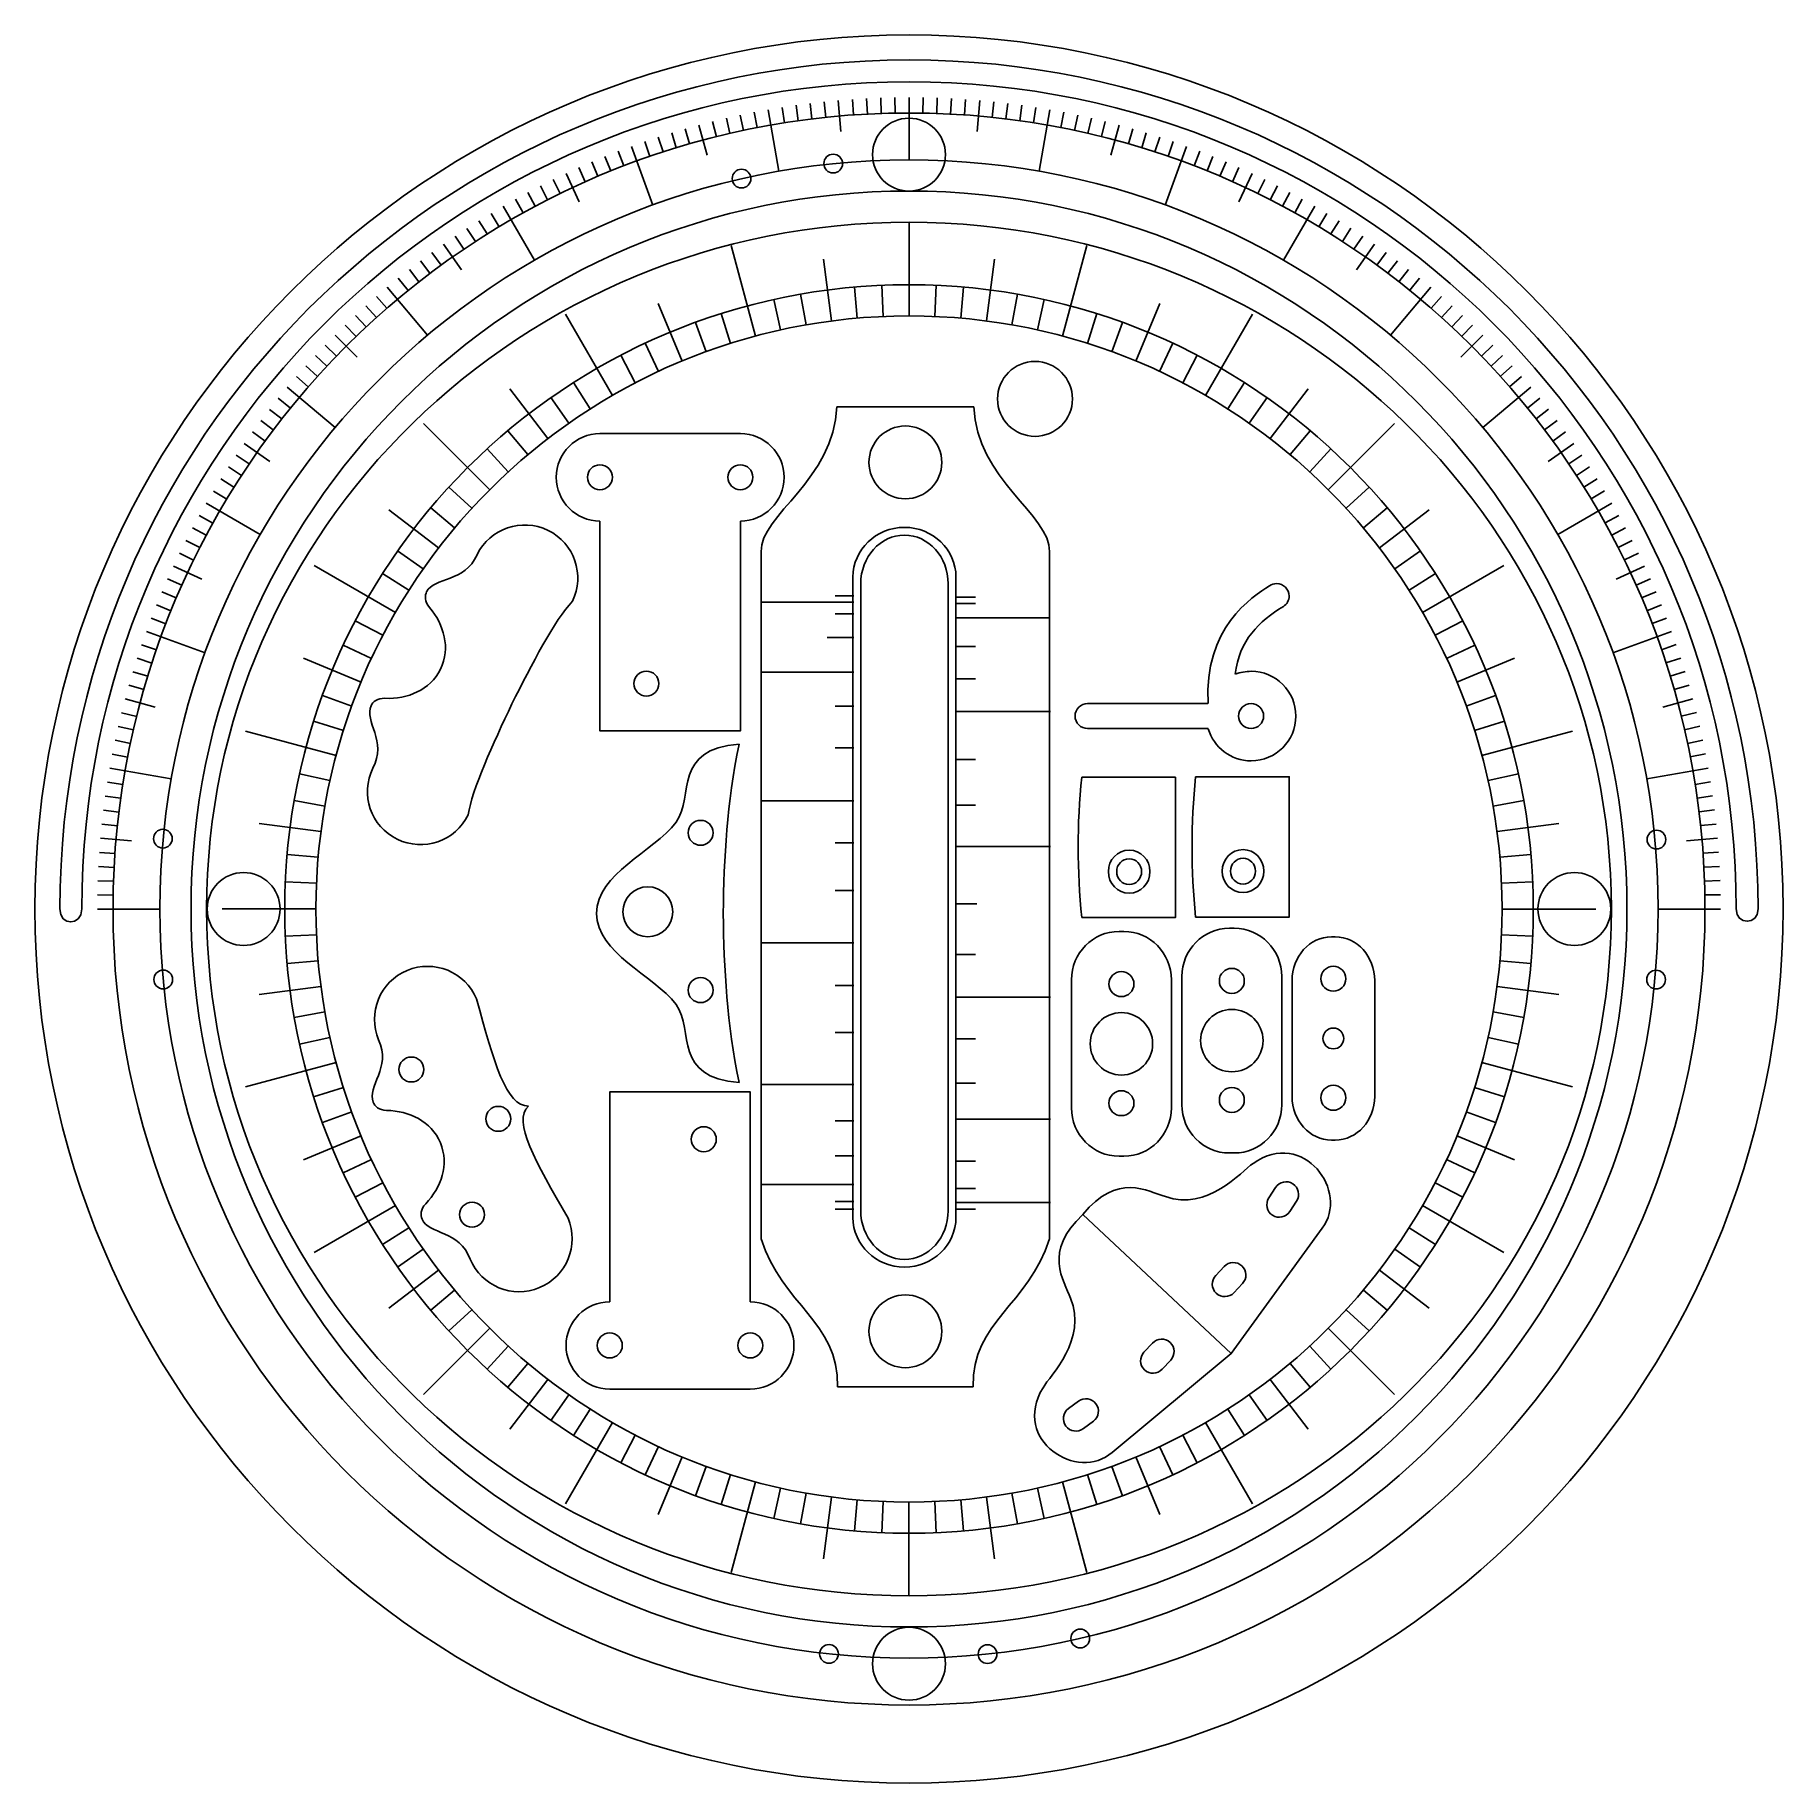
# Model space of a CAD drawing. Extents: x 22 to 190, y 63 to 231.
import ezdxf

# ---------------------------------------------------------------- set-up
doc = ezdxf.new("R2010")
doc.units = 0
doc.layers.add('Layer_1', color=7, linetype='CONTINUOUS')

msp = doc.modelspace()

# ---------------------------------------------------------------- linework, layer by layer
at = {"layer": 'Layer_1', "color": 7}
for points in [[(92.288554, 223.570453), (93.33066, 217.661426)], [(93.631932, 223.792351), (93.866529, 222.310684)], [(94.978132, 223.993787), (95.186976, 222.507887)], [(96.32786, 224.171234), (96.510598, 222.682159)], [(97.68041, 224.325398), (97.837043, 222.833501)], [(99.035076, 224.458395), (99.296485, 221.470014)], [(100.392565, 224.562817), (100.496987, 223.065981)], [(101.751112, 224.64572), (101.829782, 223.147473)], [(103.111071, 224.705339), (103.163635, 223.206034)], [(104.472087, 224.74097), (104.498193, 223.240959)], [(105.833457, 224.755434), (105.833457, 218.755389)], [(107.194473, 224.74097), (107.168368, 223.240959)], [(108.550551, 224.705339), (108.49834, 223.206034)], [(109.905923, 224.646073), (109.827254, 223.148178)], [(111.259885, 224.563523), (111.15511, 223.066687)], [(112.631485, 224.458748), (112.370076, 221.470014)], [(113.986151, 224.325398), (113.829518, 222.833501)], [(115.334115, 224.171939), (115.151376, 222.682864)], [(116.678904, 223.994845), (116.47006, 222.509298)], [(118.020518, 223.794467), (117.785921, 222.312801)], [(119.378007, 223.570453), (118.335901, 217.661426)], [(85.645396, 222.097606), (86.42186, 219.199889)], [(86.964079, 222.43592), (87.327087, 220.980006)], [(88.287701, 222.753773), (88.62531, 221.291862)], [(89.616615, 223.048342), (89.928471, 221.580787)], [(90.950821, 223.319628), (91.236923, 221.847134)], [(120.716093, 223.319628), (120.429637, 221.847134)], [(122.04536, 223.049401), (121.733151, 221.581845)], [(123.369687, 222.755537), (123.032079, 221.293978)], [(124.688723, 222.439095), (124.325715, 220.983534)], [(126.021165, 222.097606), (125.244701, 219.199889)], [(80.439807, 220.503403), (80.928404, 219.084884)], [(81.730621, 220.935203), (82.194523, 219.50857)], [(83.029196, 221.344426), (83.467698, 219.910031)], [(84.334121, 221.73107), (84.747929, 220.288914)], [(127.33244, 221.731423), (126.918985, 220.289267)], [(128.633132, 221.346189), (128.194276, 219.911442)], [(129.926768, 220.938026), (129.463218, 219.511392)], [(131.212996, 220.507637), (130.724751, 219.089117)], [(75.357337, 218.552189), (75.943301, 217.171417)], [(76.61499, 219.073242), (77.176965, 217.682239)], [(77.881462, 219.57207), (78.419096, 218.171542)], [(79.155696, 220.051495), (81.207804, 214.413048)], [(98.547185, 219.291259), (98.547185, 219.291259)], [(132.510865, 220.051495), (130.458757, 214.413401)], [(133.785098, 219.57207), (133.247465, 218.171542)], [(135.047337, 219.075006), (134.485362, 217.684003)], [(136.300404, 218.55607), (135.71444, 217.174945)], [(71.641529, 216.858856), (72.299107, 215.510539)], [(72.869196, 217.447289), (74.136726, 214.728431)], [(74.108857, 218.009264), (74.719162, 216.638723)], [(89.737265, 217.848751), (89.737265, 217.848751)], [(137.544651, 218.014909), (136.934346, 216.64472)], [(138.797718, 217.447289), (137.529835, 214.728431)], [(140.025032, 216.858856), (139.367454, 215.510539)], [(69.215829, 215.622723), (69.919973, 214.298395)], [(70.423035, 216.251373), (71.104248, 214.914698)], [(105.833457, 215.755367), (105.833457, 215.755367)], [(141.239293, 216.253842), (140.558079, 214.916814)], [(142.442265, 215.627309), (141.738121, 214.302628)], [(65.661593, 213.611889), (66.434176, 212.326014)], [(66.833168, 214.305451), (69.83319, 209.109034)], [(68.019207, 214.973259), (68.746635, 213.661278)], [(144.833393, 214.305451), (141.833371, 209.109387)], [(143.634654, 214.979962), (142.907226, 213.667981)], [(146.004968, 213.612242), (145.232385, 212.326367)], [(63.352662, 212.169381), (64.170048, 210.911023)], [(64.500954, 212.900689), (65.296115, 211.628573)], [(105.83381, 212.755345), (105.83381, 203.755278)], [(147.161726, 212.903512), (146.366565, 211.631042)], [(148.305785, 212.174673), (147.488751, 210.916314)], [(61.094179, 210.649262), (62.815029, 208.191812)], [(62.217776, 211.417964), (63.056682, 210.174423)], [(88.751604, 210.506387), (91.080996, 201.813237)], [(122.915662, 210.506387), (120.586271, 201.812884)], [(149.43679, 211.426078), (148.597885, 210.182184)], [(150.572382, 210.649262), (148.851532, 208.191812)], [(58.893198, 209.046592), (59.795957, 207.848559)], [(59.987515, 209.85657), (60.86946, 208.642662)], [(97.611265, 209.209223), (98.393726, 203.267739)], [(114.056001, 209.209223), (113.27354, 203.267739)], [(151.679046, 209.85657), (150.797454, 208.643014)], [(152.769482, 209.049767), (151.866723, 207.851734)], [(56.747957, 207.370545), (57.69199, 206.204614)], [(57.813346, 208.217917), (58.736918, 207.035759)], [(103.216551, 206.698151), (103.347432, 203.700951)], [(108.450715, 206.698151), (108.319835, 203.700951)], [(153.845807, 208.223914), (152.922235, 207.041756)], [(154.907315, 207.379364), (153.963282, 206.213434)], [(54.662335, 205.620767), (55.646585, 204.488351)], [(55.695621, 206.506592), (59.55254, 201.910603)], [(92.847354, 205.333253), (93.496465, 202.404139)], [(95.414871, 205.843723), (95.935571, 202.889209)], [(100.604232, 206.527053), (100.86564, 203.53832)], [(111.063035, 206.527053), (110.801626, 203.53832)], [(116.252396, 205.843723), (115.731696, 202.889209)], [(118.819912, 205.332901), (118.170801, 202.404139)], [(155.97094, 206.506945), (152.114021, 201.910603)], [(157.004226, 205.620767), (156.019976, 204.488351)], [(52.639154, 203.799023), (53.66221, 202.701531)], [(53.642807, 204.718714), (54.646812, 203.603584)], [(72.833565, 203.91297), (77.333598, 196.118698)], [(81.727446, 204.952959), (84.020501, 199.416464)], [(87.791343, 203.978234), (88.693396, 201.117206)], [(123.875923, 203.978234), (122.973871, 201.117206)], [(129.939821, 204.952959), (127.646765, 199.416464)], [(138.833701, 203.91297), (134.333668, 196.118698)], [(158.020226, 204.721889), (157.016573, 203.607112)], [(159.020351, 203.805373), (157.997296, 202.708234)], [(50.678768, 201.909545), (52.800373, 199.788292)], [(51.651729, 202.861692), (52.693835, 201.782545)], [(85.312373, 203.136859), (86.338604, 200.317812)], [(126.354893, 203.136859), (125.328662, 200.317812)], [(160.987793, 201.909898), (158.86654, 199.788292)], [(160.004248, 202.871923), (158.962143, 201.792423)], [(48.789643, 199.949159), (49.886782, 198.926103)], [(49.726621, 200.936584), (50.805768, 199.894478)], [(78.12876, 199.97597), (79.513765, 197.314967)], [(80.476496, 201.133787), (81.744379, 198.414928)], [(131.190771, 201.133787), (129.922887, 198.414576)], [(133.538507, 199.97597), (132.153148, 197.314967)], [(161.93994, 200.936937), (160.860793, 199.894831)], [(162.873743, 199.953039), (161.776604, 198.929631)], [(47.869951, 198.945506), (48.984729, 197.941853)], [(117.944318, 199.380128), (117.944318, 199.380128)], [(163.79026, 198.952914), (162.675482, 197.948909)], [(46.081721, 196.892692), (50.678062, 193.035773)], [(46.967898, 197.925978), (48.099962, 196.941728)], [(67.48616, 196.730767), (71.134235, 191.976734)], [(73.595565, 197.358712), (75.207407, 194.828589)], [(138.071701, 197.358712), (136.45986, 194.828589)], [(144.181107, 196.730767), (140.533032, 191.976381)], [(165.58484, 196.892692), (160.988851, 193.036126)], [(164.689137, 197.936914), (163.557073, 196.952664)], [(45.217768, 195.840709), (46.383698, 194.896323)], [(71.418926, 195.904562), (73.139776, 193.447112)], [(98.897846, 195.031084), (105.483501, 195.031084)], [(112.06951, 195.031084), (105.483854, 195.031084)], [(140.24834, 195.904209), (138.52749, 193.446759)], [(166.448793, 195.840709), (165.282862, 194.896676)], [(43.541721, 193.695114), (44.739754, 192.792356)], [(44.370396, 194.77532), (45.552554, 193.851395)], [(59.164485, 193.424534), (65.528596, 187.060423)], [(152.502782, 193.424181), (146.138671, 187.06007)], [(167.293343, 194.779201), (166.111185, 193.855628)], [(168.119196, 193.702876), (166.92081, 192.800117)], [(42.732096, 192.600798), (43.945651, 191.719206)], [(67.266379, 192.71792), (69.194662, 190.419926)], [(76.130626, 192.444164), (89.630373, 192.444164)], [(105.483501, 193.175826), (105.483501, 193.175826)], [(144.400887, 192.71792), (142.472604, 190.419573)], [(168.925998, 192.612439), (167.712443, 191.730848)], [(41.170348, 190.370889), (42.414243, 189.531984)], [(41.939404, 191.494134), (44.396854, 189.773637)], [(65.298232, 190.992131), (67.32494, 188.780214)], [(146.369035, 190.991778), (144.342326, 188.779862)], [(169.72751, 191.494487), (167.27006, 189.773637)], [(170.496212, 190.370889), (169.252318, 189.531984)], [(40.419285, 189.235651), (41.67729, 188.418617)], [(76.130626, 189.444142), (76.130626, 189.444142)], [(89.630373, 189.444142), (89.630373, 189.444142)], [(171.244807, 189.239884), (169.986801, 188.422851)], [(38.976423, 186.92672), (40.262298, 186.154137)], [(39.687623, 188.087359), (40.960093, 187.292551)], [(61.596887, 187.290787), (63.808804, 185.264078)], [(150.070379, 187.290434), (147.858462, 185.263726)], [(171.973998, 188.095826), (170.701529, 187.300664)], [(172.682729, 186.939067), (171.396501, 186.166484)], [(38.283215, 185.755145), (43.479279, 182.755123)], [(55.857898, 185.102859), (60.612285, 181.454784)], [(59.870746, 185.322639), (62.169093, 183.394356)], [(151.796168, 185.322287), (149.498173, 183.394003)], [(155.809015, 185.102506), (151.054629, 181.454431)], [(173.383346, 185.755498), (168.187282, 182.755476)], [(36.96559, 183.372837), (38.290271, 182.668339)], [(37.615054, 184.569106), (38.927387, 183.841678)], [(89.630373, 184.044173), (89.630373, 163.874809), (76.130626, 163.874809), (76.130626, 184.044173)], [(105.39566, 183.435631), (105.39566, 183.435631)], [(105.39566, 183.435631), (105.39566, 183.435631)], [(174.044451, 184.581806), (172.732118, 183.854378)], [(174.693915, 183.385537), (173.369587, 182.681039)], [(36.337081, 182.165278), (37.673968, 181.484064)], [(105.39566, 182.685626), (105.39566, 182.685626)], [(105.39566, 182.685626), (105.39566, 182.685626)], [(175.322918, 182.177978), (173.986243, 181.497117)], [(35.729668, 180.946784), (37.078126, 180.289206)], [(56.684457, 181.170092), (59.141907, 179.449242)], [(91.624626, 115.06377), (91.624626, 181.114001)], [(119.342376, 115.06377), (119.342376, 181.114001)], [(154.98281, 181.169739), (152.52536, 179.448889)], [(175.930401, 180.959837), (174.582085, 180.302259)], [(34.579084, 178.479456), (35.949625, 177.869503)], [(35.1412, 179.71947), (37.860235, 178.451587)], [(48.675696, 179.755453), (56.469968, 175.25542)], [(55.229954, 178.993453), (57.760076, 177.381612)], [(100.446893, 117.113409), (100.446893, 178.658314)], [(110.344779, 178.658314), (110.344779, 117.113409)], [(156.43696, 178.993101), (153.906837, 177.381259)], [(162.991218, 179.755101), (155.196946, 175.255067)], [(176.525537, 179.71947), (173.806679, 178.451939)], [(177.081515, 178.492862), (175.710973, 177.882556)], [(34.036265, 177.231328), (35.417248, 176.645012)], [(98.73451, 176.860206), (100.534382, 176.860206)], [(101.19584, 117.76252), (101.19584, 178.009203)], [(109.595832, 178.009203), (109.595832, 117.76252)], [(110.432621, 176.734617), (112.232493, 176.734617)], [(177.62444, 177.244381), (176.243668, 176.658417)], [(33.515318, 175.973323), (34.906356, 175.411348)], [(100.534382, 176.240023), (91.712468, 176.240023)], [(98.73451, 175.111839), (100.534382, 175.111839)], [(110.432621, 176.121489), (112.232493, 176.121489)], [(119.32509, 174.733662), (110.432621, 174.733662)], [(178.145846, 175.987081), (176.754843, 175.424753)], [(178.645026, 174.720609), (177.244146, 174.182623)], [(32.537171, 173.432617), (38.175265, 171.380509)], [(33.016419, 174.706851), (34.417018, 174.169217)], [(52.612696, 174.460259), (55.273698, 173.075253)], [(159.054218, 174.459906), (156.393215, 173.074901)], [(179.129743, 173.43297), (173.491296, 171.380862)], [(32.085262, 172.148506), (33.503782, 171.660262)], [(51.454879, 172.112523), (54.173737, 170.844639)], [(97.972157, 172.863939), (100.534382, 172.863939)], [(110.432621, 171.998223), (112.232493, 171.998223)], [(160.212035, 172.11217), (157.493176, 170.844287)], [(179.57636, 172.162264), (178.15784, 171.67402)], [(31.653321, 170.857692), (33.080166, 170.394142)], [(47.635707, 170.861573), (53.172201, 168.568517)], [(164.031207, 170.86122), (158.494712, 168.567812)], [(180.008865, 170.871451), (178.581879, 170.407901)], [(30.857349, 168.254192), (32.299469, 167.840737)], [(31.243993, 169.55947), (32.67867, 169.120614)], [(100.534382, 169.503026), (91.712468, 169.503026)], [(110.432621, 168.875434), (112.232493, 168.875434)], [(180.41844, 169.573228), (178.983693, 169.134726)], [(180.805085, 168.267951), (179.362929, 167.854495)], [(30.490989, 166.942917), (33.388776, 166.166453)], [(49.451807, 167.276645), (52.270854, 166.250767)], [(80.594676, 167.220553), (80.594676, 167.220553)], [(122.99151, 166.496301), (134.566148, 166.496301)], [(138.71164, 166.496301), (138.71164, 166.496301)], [(162.215107, 167.276292), (159.39606, 166.250062)], [(181.175854, 166.94327), (178.278137, 166.166806)], [(30.152746, 165.624234), (31.608413, 165.261578)], [(48.610432, 164.797676), (51.47146, 163.895623)], [(98.73451, 166.25112), (100.534382, 166.25112)], [(119.430218, 165.739945), (110.432621, 165.739945)], [(163.056482, 164.797323), (160.195454, 163.89527)], [(181.510287, 165.638698), (180.054726, 165.275689)], [(29.540323, 162.971698), (31.007773, 162.659842)], [(29.834928, 164.300612), (31.296733, 163.963356)], [(42.082279, 163.837414), (50.775782, 161.508023)], [(122.99151, 164.096353), (134.589079, 164.096353)], [(169.584635, 163.837062), (160.891485, 161.50767)], [(181.82814, 164.314723), (180.366582, 163.977467)], [(182.123062, 162.985809), (180.65586, 162.673953)], [(29.268896, 161.637845), (30.741602, 161.351389)], [(98.73451, 162.249562), (100.534382, 162.249562)], [(182.394701, 161.651956), (180.922207, 161.365853)], [(29.018212, 160.299759), (34.927064, 159.257653)], [(47.255765, 159.741664), (50.184526, 159.092553)], [(110.432621, 161.131962), (112.232493, 161.131962)], [(164.411148, 159.741312), (161.482387, 159.092201)], [(182.648701, 160.299759), (176.739673, 159.258006)], [(28.796174, 158.956734), (30.277947, 158.721784)], [(131.439479, 145.930062), (131.439479, 159.424164), (122.439765, 159.424164)], [(142.38194, 145.978039), (142.38194, 159.472142), (133.381873, 159.472142)], [(182.868129, 158.970845), (181.386462, 158.736248)], [(28.417255, 156.260453), (29.90633, 156.077714)], [(28.59495, 157.610181), (30.080603, 157.401337)], [(46.744943, 157.174501), (49.699457, 156.653448)], [(100.534382, 157.142398), (91.712468, 157.142398)], [(110.432621, 156.750109), (112.232493, 156.750109)], [(164.921971, 157.173795), (161.967457, 156.653095)], [(183.069565, 157.624645), (181.584018, 157.415801)], [(183.247365, 156.274917), (181.75829, 156.092178)], [(28.263162, 154.907903), (29.7552, 154.75127)], [(43.379443, 154.977753), (49.320926, 154.195292)], [(168.287471, 154.977401), (162.345987, 154.194939)], [(183.401882, 154.92272), (181.909985, 154.765734)], [(28.130059, 153.553237), (31.118616, 153.291828)], [(34.126964, 154.414014), (34.126964, 154.414014)], [(84.602585, 154.076406), (84.602585, 154.076406)], [(98.73451, 153.123906), (100.534382, 153.123906)], [(177.668185, 154.327584), (177.668185, 154.327584)], [(183.536643, 153.553589), (180.548262, 153.292181)], [(28.025884, 152.196101), (29.522473, 152.091326)], [(46.061612, 151.984787), (49.050346, 151.723378)], [(119.430218, 152.773951), (110.432621, 152.773951)], [(165.605301, 151.984434), (162.616568, 151.723026)], [(183.639654, 152.210564), (182.143171, 152.105789)], [(27.942805, 150.837201), (29.440981, 150.758531)], [(41.883312, 150.25547), (41.883312, 150.25547)], [(124.992112, 150.346134), (124.992112, 150.346134)], [(125.792212, 150.346134), (125.792212, 150.346134)], [(135.934573, 150.394112), (135.934573, 150.394112)], [(136.734321, 150.394112), (136.734321, 150.394112)], [(169.783248, 150.25547), (169.783248, 150.25547)], [(183.72291, 150.851664), (182.224662, 150.773348)], [(27.847766, 148.116226), (29.347777, 148.09012)], [(27.883397, 149.477242), (29.382738, 149.424678)], [(45.890515, 149.372467), (48.887715, 149.241587)], [(98.73451, 148.522978), (100.534382, 148.522978)], [(165.776398, 149.372114), (162.779198, 149.241234)], [(183.782529, 149.491706), (182.283223, 149.439495)], [(183.818512, 148.131042), (182.318501, 148.104584)], [(27.833232, 146.755209), (33.833241, 146.755209)], [(39.833321, 146.755562), (48.833387, 146.755562)], [(78.330548, 146.487098), (78.330548, 146.487098)], [(110.432621, 147.267089), (112.350321, 147.267089)], [(171.833593, 146.754856), (162.833526, 146.754856)], [(183.833682, 146.755209), (177.833637, 146.755209)], [(122.439765, 145.930062), (131.439479, 145.930062), (131.439479, 145.930062)], [(126.023282, 144.595503), (126.477307, 144.595503)], [(126.023282, 144.595503), (126.023282, 144.595503)], [(133.381873, 145.978039), (142.38194, 145.978039), (142.38194, 145.978039)], [(136.632721, 144.907006), (137.086746, 144.907006)], [(136.632721, 144.907006), (136.632721, 144.907006)], [(45.890515, 144.138303), (48.887715, 144.269184)], [(100.534382, 143.500128), (91.712468, 143.500128)], [(146.427596, 144.078331), (146.803304, 144.078331)], [(146.427596, 144.078331), (146.427596, 144.078331)], [(165.776398, 144.137951), (162.779198, 144.268831)], [(46.061612, 141.525984), (49.050346, 141.787392)], [(110.432621, 142.377942), (112.232493, 142.377942)], [(146.615626, 141.257167), (146.615626, 141.257167)], [(165.605301, 141.525631), (162.616568, 141.787039)], [(34.16517, 140.879695), (34.16517, 140.879695)], [(121.450576, 127.638887), (121.450576, 139.951889)], [(126.250471, 140.738231), (126.250471, 140.738231)], [(131.050365, 139.951889), (131.050365, 127.638887)], [(132.059662, 127.950742), (132.059662, 140.263392)], [(136.859557, 141.049734), (136.859557, 141.049734)], [(141.659804, 140.263392), (141.659804, 127.950742)], [(142.644407, 128.748726), (142.644407, 139.880276)], [(150.586846, 139.880276), (150.586846, 128.748726)], [(177.632201, 140.870523), (177.632201, 140.870523)], [(43.379443, 138.53337), (49.320926, 139.315478)], [(84.602585, 138.956351), (84.602585, 138.956351)], [(98.73451, 139.393089), (100.534382, 139.393089)], [(119.430218, 138.281134), (110.432621, 138.281134)], [(168.287118, 138.532664), (162.345987, 139.315126)], [(46.744943, 136.336623), (49.699104, 136.857323)], [(126.250471, 136.795234), (126.250471, 136.795234)], [(136.859557, 137.107089), (136.859557, 137.107089)], [(164.921971, 136.33627), (161.967457, 136.85697)], [(47.255412, 133.769106), (50.184526, 134.418217)], [(98.73451, 134.899053), (100.534382, 134.899053)], [(146.615626, 135.314273), (146.615626, 135.314273)], [(164.411148, 133.768753), (161.482387, 134.417864)], [(110.432621, 134.275695), (112.232493, 134.275695)], [(42.082279, 129.673356), (50.775429, 132.002748)], [(169.584635, 129.673003), (160.891132, 132.002395)], [(48.610432, 128.713095), (51.47146, 129.615148)], [(56.902826, 130.868214), (56.902826, 130.868214)], [(100.534382, 129.900192), (91.712468, 129.900192)], [(110.432621, 130.024723), (112.232493, 130.024723)], [(136.859557, 129.60527), (136.859557, 129.60527)], [(146.615626, 129.812703), (146.615626, 129.812703)], [(163.056482, 128.712742), (160.195454, 129.614795)], [(77.077835, 109.006928), (77.077835, 129.175939), (90.577935, 129.175939), (90.577935, 109.006928)], [(126.250471, 129.293767), (126.250471, 129.293767)], [(49.451807, 126.234126), (52.270854, 127.260356)], [(65.253076, 126.127234), (65.253076, 126.127234)], [(98.73451, 126.396756), (100.534382, 126.396756)], [(119.430218, 126.561503), (110.432621, 126.561503)], [(162.215107, 126.233773), (159.39606, 127.260003)], [(47.635707, 122.649198), (53.172201, 124.942606)], [(86.113885, 125.830195), (86.113885, 125.830195)], [(146.803304, 124.55067), (146.427596, 124.55067)], [(164.031207, 122.648845), (158.49436, 124.941901)], [(51.454879, 121.398248), (54.173737, 122.666131)], [(98.73451, 123.027376), (100.534382, 123.027376)], [(126.477307, 122.995626), (126.023282, 122.995626)], [(137.086746, 123.307128), (136.632721, 123.307128)], [(160.212035, 121.397895), (157.492823, 122.665778)], [(110.432621, 122.532781), (112.232493, 122.532781)], [(52.612696, 119.050512), (55.273698, 120.43587)], [(100.534382, 120.276062), (91.712468, 120.276062)], [(110.432621, 119.903881), (112.232493, 119.903881)], [(140.413793, 118.982426), (141.065021, 119.990312)], [(159.053865, 119.050159), (156.392862, 120.435164)], [(48.675696, 113.755317), (56.469968, 118.255351)], [(98.73451, 118.655401), (100.534382, 118.655401)], [(98.73451, 117.901162), (100.534382, 117.901162)], [(119.430218, 118.537573), (110.432621, 118.537573)], [(110.432621, 117.914214), (112.232493, 117.914214)], [(142.429565, 117.67997), (143.080793, 118.687856)], [(162.990865, 113.754964), (155.196946, 118.254998)], [(55.229601, 114.517317), (57.760076, 116.129159)], [(62.732832, 116.917264), (62.732832, 116.917264)], [(122.553007, 117.384342), (136.798173, 104.04017), (145.536832, 116.080828)], [(122.553007, 117.384342), (122.553007, 117.384342)], [(122.55336, 117.384342), (136.798173, 104.040523), (125.35371, 94.534573)], [(122.55336, 117.384342), (122.55336, 117.384342)], [(156.43696, 114.516964), (153.906837, 116.128806)], [(56.684104, 112.340678), (59.141554, 114.061528)], [(105.39566, 113.085745), (105.39566, 113.085745)], [(154.982457, 112.340326), (152.525007, 114.061176)], [(55.857898, 108.407912), (60.611932, 112.055987)], [(105.39566, 112.335739), (105.39566, 112.335739)], [(135.308746, 111.522587), (136.129307, 112.398181)], [(155.808662, 108.407559), (151.054629, 112.055634)], [(59.870393, 108.188131), (62.16874, 110.116414)], [(105.483501, 109.668739), (105.483501, 109.668739)], [(137.060287, 109.881817), (137.880848, 110.757412)], [(151.796168, 108.187778), (149.497821, 110.116062)], [(61.596535, 106.219984), (63.808451, 108.246692)], [(150.070026, 106.219631), (147.85811, 108.246339)], [(59.164132, 100.086237), (65.528243, 106.450348)], [(152.502429, 100.085884), (146.138318, 106.449995)], [(65.297879, 102.518639), (67.324587, 104.730556)], [(129.234971, 105.038531), (128.41441, 104.162584)], [(146.368682, 102.518287), (144.341973, 104.730203)], [(67.266026, 100.792498), (69.19431, 103.090845)], [(77.077835, 103.606959), (77.077835, 103.606959)], [(90.577935, 103.606959), (90.577935, 103.606959)], [(130.986512, 103.397762), (130.165951, 102.521814)], [(144.400535, 100.792498), (142.472251, 103.090492)], [(67.485807, 96.780003), (71.133882, 101.534037)], [(105.483501, 100.831303), (98.977221, 100.831303)], [(105.483854, 100.831303), (111.990135, 100.831303)], [(144.180754, 96.779651), (140.532679, 101.534037)], [(71.418573, 97.606209), (73.139423, 100.063659)], [(90.577935, 100.606937), (77.077835, 100.606937)], [(122.124029, 99.457587), (121.160593, 98.741801)], [(140.247987, 97.605856), (138.527137, 100.063306)], [(73.595212, 96.151706), (75.207054, 98.681828)], [(123.555248, 97.531067), (122.592165, 96.815281)], [(138.071348, 96.151706), (136.459507, 98.681828)], [(72.833212, 89.597801), (77.333246, 97.39172)], [(78.128407, 93.534801), (79.513412, 96.195803)], [(133.538154, 93.534448), (132.152796, 96.195451)], [(138.833348, 89.597448), (134.333315, 97.39172)], [(80.476143, 92.376631), (81.744026, 95.095842)], [(81.727093, 88.557459), (84.020148, 94.094306)], [(129.939468, 88.557459), (127.64606, 94.093953)], [(131.190418, 92.376631), (129.922535, 95.095489)], [(85.312021, 90.373559), (86.337898, 93.192606)], [(126.35454, 90.373559), (125.32831, 93.192606)], [(87.79099, 89.532184), (88.693043, 92.393212)], [(88.751251, 83.004031), (91.080643, 91.697534)], [(92.846648, 88.177517), (93.496112, 91.106278)], [(118.81956, 88.177517), (118.170448, 91.106278)], [(122.91531, 83.004031), (120.585918, 91.697534)], [(123.875571, 89.532184), (122.973518, 92.393212)], [(95.414165, 87.666695), (95.935218, 90.621209)], [(97.610912, 84.301548), (98.393021, 90.243031)], [(100.603879, 86.983364), (100.865287, 89.972098)], [(103.216198, 86.812267), (103.346726, 89.809467)], [(105.833104, 80.755073), (105.833104, 89.755139)], [(105.833457, 89.755492), (105.833457, 89.755492)], [(108.450362, 86.812267), (108.319482, 89.809467)], [(111.062682, 86.983364), (110.800921, 89.972098)], [(114.055296, 84.301195), (113.273187, 90.242678)], [(116.252043, 87.666695), (115.731343, 90.621209)], [(105.833457, 86.75547), (105.833457, 86.75547)], [(105.833457, 80.755426), (105.833457, 80.755426)], [(105.833457, 77.755403), (105.833457, 77.755403)], [(105.833457, 77.722242), (105.833457, 77.722242)], [(122.294421, 77.546912), (122.294421, 77.546912)], [(98.146076, 76.061364), (98.146076, 76.061364)], [(113.382196, 76.046901), (113.382196, 76.046901)], [(105.833457, 74.755381), (105.833457, 74.755381)], [(105.833457, 70.255348), (105.833457, 70.255348)], [(105.833457, 62.755645), (105.833457, 62.755645)]]:
    msp.add_lwpolyline(points, dxfattribs=at)
for points in [[(105.833457, 230.755478), (59.467873, 230.755478), (21.833293, 193.120792), (21.833293, 146.755562)], [(189.833373, 146.755562), (189.833373, 193.120792), (152.198687, 230.755478), (105.833457, 230.755478)], [(105.833457, 228.355531), (60.774562, 228.355531), (24.233346, 191.814456), (24.233346, 146.755562)], [(187.433426, 146.755562), (187.433426, 191.814456), (150.891998, 228.355531), (105.833457, 228.355531)], [(105.833457, 226.255445), (61.934143, 226.255445), (26.333362, 190.654523), (26.333362, 146.755562)], [(185.33334, 146.755562), (185.33334, 190.654523), (149.732418, 226.255445), (105.833457, 226.255445)], [(105.833457, 223.255423), (63.607721, 223.255423), (29.333313, 188.981298), (29.333313, 146.755562)], [(105.833457, 222.755537), (103.901293, 222.755537), (102.333196, 221.187439), (102.333196, 219.255276)], [(182.333318, 146.755562), (182.333318, 188.981298), (148.059193, 223.255423), (105.833457, 223.255423)], [(109.333365, 219.255276), (109.333365, 221.187439), (107.765268, 222.755537), (105.833457, 222.755537)], [(105.833457, 218.755389), (66.091629, 218.755389), (33.833312, 186.497389), (33.833312, 146.755562)], [(97.647248, 218.391323), (97.647248, 218.888034), (98.050473, 219.291259), (98.547185, 219.291259)], [(98.547185, 219.291259), (99.043896, 219.291259), (99.447121, 218.888034), (99.447121, 218.391323)], [(102.333196, 219.255276), (102.333196, 217.323464), (103.901293, 215.755367), (105.833457, 215.755367)], [(105.833457, 215.755367), (107.765268, 215.755367), (109.333365, 217.323464), (109.333365, 219.255276)], [(177.833285, 146.755562), (177.833285, 186.497389), (145.575285, 218.755389), (105.833457, 218.755389)], [(88.837329, 216.948814), (88.837329, 217.445526), (89.240554, 217.848751), (89.737265, 217.848751)], [(89.737265, 216.048526), (89.240554, 216.048526), (88.837329, 216.451751), (88.837329, 216.948814)], [(89.737265, 217.848751), (90.233976, 217.848751), (90.637201, 217.445526), (90.637201, 216.948814)], [(90.637201, 216.948814), (90.637201, 216.451751), (90.233976, 216.048526), (89.737265, 216.048526)], [(98.547185, 217.491387), (98.050473, 217.491387), (97.647248, 217.894612), (97.647248, 218.391323)], [(99.447121, 218.391323), (99.447121, 217.894612), (99.043896, 217.491387), (98.547185, 217.491387)], [(105.833457, 215.755367), (67.747215, 215.755367), (36.833298, 184.841451), (36.833298, 146.755562)], [(174.833262, 146.755562), (174.833262, 184.841451), (143.919346, 215.755367), (105.833457, 215.755367)], [(105.833457, 212.755345), (68.575185, 212.755345), (38.33331, 183.185512), (38.33331, 146.755562)], [(173.333251, 146.755562), (173.333251, 183.185512), (143.091376, 212.755345), (105.833457, 212.755345)], [(105.833457, 206.755653), (72.715032, 206.755653), (45.833365, 179.873634), (45.833365, 146.755562)], [(165.833196, 146.755562), (165.833196, 179.873634), (138.951529, 206.755653), (105.833457, 206.755653)], [(105.833457, 203.755631), (74.370971, 203.755631), (48.833387, 178.217695), (48.833387, 146.755562)], [(162.833173, 146.755562), (162.833173, 178.217695), (137.29559, 203.755631), (105.833457, 203.755631)], [(114.344221, 195.780384), (114.344221, 197.767228), (115.957121, 199.380128), (117.944318, 199.380128)], [(117.944318, 199.380128), (119.931162, 199.380128), (121.544062, 197.767228), (121.544062, 195.780384)], [(91.624626, 181.114001), (91.503623, 184.557464), (98.683357, 188.090181), (98.897846, 195.031084)], [(119.342376, 181.114001), (119.463732, 184.557464), (112.283646, 188.090181), (112.06951, 195.031084)], [(117.944318, 192.180287), (115.957121, 192.180287), (114.344221, 193.793187), (114.344221, 195.780384)], [(121.544062, 195.780384), (121.544062, 193.793187), (119.931162, 192.180287), (117.944318, 192.180287)], [(76.130626, 192.444164), (73.811465, 192.444164), (71.930454, 190.563153), (71.930454, 188.243992)], [(93.830546, 188.243992), (93.830546, 190.563153), (91.949887, 192.444164), (89.630373, 192.444164)], [(101.983593, 189.675917), (101.983593, 191.607728), (103.55169, 193.175826), (105.483501, 193.175826)], [(105.483501, 193.175826), (107.415312, 193.175826), (108.98341, 191.607728), (108.98341, 189.675917)], [(71.930454, 188.243992), (71.930454, 185.924831), (73.811465, 184.044173), (76.130626, 184.044173)], [(74.930476, 188.243992), (74.930476, 188.906509), (75.46811, 189.444142), (76.130626, 189.444142)], [(76.130626, 187.044195), (75.46811, 187.044195), (74.930476, 187.581828), (74.930476, 188.243992)], [(76.130626, 189.444142), (76.79279, 189.444142), (77.330423, 188.906509), (77.330423, 188.243992)], [(77.330423, 188.243992), (77.330423, 187.581828), (76.79279, 187.044195), (76.130626, 187.044195)], [(88.430576, 188.243992), (88.430576, 188.906509), (88.96821, 189.444142), (89.630373, 189.444142)], [(89.630373, 187.044195), (88.96821, 187.044195), (88.430576, 187.581828), (88.430576, 188.243992)], [(89.630373, 189.444142), (90.29289, 189.444142), (90.830523, 188.906509), (90.830523, 188.243992)], [(89.630373, 184.044173), (91.949887, 184.044173), (93.830546, 185.924831), (93.830546, 188.243992)], [(90.830523, 188.243992), (90.830523, 187.581828), (90.29289, 187.044195), (89.630373, 187.044195)], [(105.483501, 186.176009), (103.55169, 186.176009), (101.983593, 187.744106), (101.983593, 189.675917)], [(108.98341, 189.675917), (108.98341, 187.744106), (107.415312, 186.176009), (105.483501, 186.176009)], [(64.319273, 180.801087), (65.554701, 183.331562), (68.609051, 184.382134), (71.139879, 183.146706)], [(71.139879, 183.146706), (73.670707, 181.911278), (74.720926, 178.856928), (73.485498, 176.326453)], [(100.446893, 178.658314), (100.446893, 181.295328), (102.664101, 183.435631), (105.39566, 183.435631)], [(105.39566, 183.435631), (108.127218, 183.435631), (110.344779, 181.295328), (110.344779, 178.658314)], [(101.19584, 178.009203), (101.19584, 180.590478), (103.077557, 182.685626), (105.39566, 182.685626)], [(105.39566, 182.685626), (107.714115, 182.685626), (109.595832, 180.590478), (109.595832, 178.009203)], [(64.319626, 180.800734), (63.156165, 178.117153), (60.197065, 178.670309), (59.476693, 177.238031)], [(59.476693, 177.238031), (59.296776, 176.880314), (59.266085, 176.312342), (59.740571, 175.74437)], [(134.578848, 166.496301), (134.150929, 173.735301), (138.80689, 176.782595), (140.483996, 177.821526)], [(140.483996, 177.821526), (140.675554, 177.950995), (140.91756, 178.034251), (141.166268, 178.034251)], [(141.166268, 178.034251), (141.828785, 178.034251), (142.366065, 177.496617), (142.366065, 176.834101)], [(142.366065, 176.834101), (142.366065, 176.419939), (142.136407, 176.041762), (141.817143, 175.825862)], [(59.740571, 175.74437), (61.128398, 174.082787), (61.807496, 171.860287), (60.807371, 169.811353)], [(73.485498, 176.326453), (71.805571, 174.573853), (69.548851, 170.201526), (67.666782, 166.462787)], [(137.185523, 169.319934), (137.54571, 172.579953), (139.501862, 174.430626), (141.817143, 175.825862)], [(55.473371, 167.002889), (57.636957, 166.930923), (59.807246, 167.76242), (60.807371, 169.811353)], [(80.594676, 169.620501), (79.93216, 169.620501), (79.394526, 169.082867), (79.394526, 168.420703)], [(79.394526, 168.420703), (79.394526, 167.758187), (79.93216, 167.220553), (80.594676, 167.220553)], [(81.794473, 168.420703), (81.794473, 169.082867), (81.25684, 169.620501), (80.594676, 169.620501)], [(80.594676, 167.220553), (81.25684, 167.220553), (81.794473, 167.758187), (81.794473, 168.420703)], [(137.205985, 169.328048), (137.674826, 169.503026), (138.182121, 169.598628), (138.71164, 169.598628)], [(138.71164, 169.598628), (141.087598, 169.598628), (143.014118, 167.672109), (143.014118, 165.296151)], [(54.133168, 166.292395), (54.304618, 166.654345), (54.733596, 167.027584), (55.473371, 167.002889)], [(63.469079, 155.807839), (63.817271, 158.210256), (65.876435, 162.678892), (67.666782, 166.462787)], [(121.791712, 165.296151), (121.791712, 165.95902), (122.328993, 166.496301), (122.99151, 166.496301)], [(137.51149, 165.296151), (137.51149, 165.958667), (138.049123, 166.496301), (138.71164, 166.496301)], [(138.71164, 166.496301), (139.374157, 166.496301), (139.91179, 165.958667), (139.91179, 165.296151)], [(54.302854, 160.282473), (55.703382, 162.850342), (53.447015, 164.842831), (54.133168, 166.292395)], [(122.99151, 164.096353), (122.328993, 164.096353), (121.791712, 164.633634), (121.791712, 165.296151)], [(138.71164, 164.096353), (138.049123, 164.096353), (137.51149, 164.633987), (137.51149, 165.296151)], [(139.91179, 165.296151), (139.91179, 164.633987), (139.374157, 164.096353), (138.71164, 164.096353)], [(143.014118, 165.296151), (143.014118, 162.920545), (141.087598, 160.993673), (138.71164, 160.993673)], [(138.71164, 160.993673), (136.762543, 160.993673), (135.116129, 162.290484), (134.587315, 164.067778)], [(83.446532, 155.093464), (85.218535, 157.705078), (83.120565, 162.089753), (89.510429, 162.602692)], [(89.510429, 162.602692), (88.332857, 156.901098), (88.064393, 151.724084), (87.97126, 146.337167)], [(54.302854, 160.282473), (53.067426, 157.751645), (54.117998, 154.697295), (56.648473, 153.461867)], [(122.439765, 159.424164), (121.958576, 154.925895), (121.987857, 150.427978), (122.439765, 145.930062)], [(133.381873, 159.472142), (132.901037, 154.974226), (132.930318, 150.475956), (133.381873, 145.978039)], [(56.648473, 153.461867), (59.179301, 152.226439), (62.233651, 153.277012), (63.469079, 155.807839)], [(75.79831, 146.337167), (75.85299, 150.183856), (81.231793, 152.215856), (83.446532, 155.093464)], [(84.602585, 154.076406), (84.602585, 154.73857), (85.140218, 155.276203), (85.802735, 155.276203)], [(85.802735, 155.276203), (86.464898, 155.276203), (87.002532, 154.73857), (87.002532, 154.076406)], [(33.226957, 153.514078), (33.226957, 154.010789), (33.630182, 154.414014), (34.126964, 154.414014)], [(34.126964, 152.614142), (33.630182, 152.614142), (33.226957, 153.017367), (33.226957, 153.514078)], [(34.126964, 154.414014), (34.62371, 154.414014), (35.026935, 154.010789), (35.026935, 153.514078)], [(35.026935, 153.514078), (35.026935, 153.017367), (34.62371, 152.614142), (34.126964, 152.614142)], [(85.802735, 152.876256), (85.140218, 152.876256), (84.602585, 153.413889), (84.602585, 154.076406)], [(87.002532, 154.076406), (87.002532, 153.413889), (86.464898, 152.876256), (85.802735, 152.876256)], [(176.768248, 153.427648), (176.768248, 153.924359), (177.171473, 154.327584), (177.668185, 154.327584)], [(177.668185, 152.527712), (177.171473, 152.527712), (176.768248, 152.930937), (176.768248, 153.427648)], [(177.668185, 154.327584), (178.165248, 154.327584), (178.568473, 153.924359), (178.568473, 153.427648)], [(178.568473, 153.427648), (178.568473, 152.930937), (178.165248, 152.527712), (177.668185, 152.527712)], [(124.992112, 150.346134), (124.992112, 151.486664), (125.888168, 152.412353), (126.99201, 152.412353)], [(125.792212, 150.346134), (125.792212, 151.030523), (126.329846, 151.585795), (126.99201, 151.585795)], [(126.99201, 152.412353), (128.096204, 152.412353), (128.99226, 151.486664), (128.99226, 150.346134)], [(126.99201, 151.585795), (127.654526, 151.585795), (128.19216, 151.030523), (128.19216, 150.346134)], [(135.934573, 150.394112), (135.934573, 151.534642), (136.830629, 152.460331), (137.934471, 152.460331)], [(136.734321, 150.394112), (136.734321, 151.078501), (137.272307, 151.633773), (137.934471, 151.633773)], [(137.934471, 152.460331), (139.038312, 152.460331), (139.934368, 151.534642), (139.934368, 150.394112)], [(137.934471, 151.633773), (138.596987, 151.633773), (139.134621, 151.078501), (139.134621, 150.394112)], [(38.383404, 146.755562), (38.383404, 148.687373), (39.951501, 150.25547), (41.883312, 150.25547)], [(41.883312, 150.25547), (43.815123, 150.25547), (45.383221, 148.687373), (45.383221, 146.755562)], [(126.99201, 148.279914), (125.888168, 148.279914), (124.992112, 149.205603), (124.992112, 150.346134)], [(126.99201, 149.106473), (126.329846, 149.106473), (125.792212, 149.662098), (125.792212, 150.346134)], [(128.99226, 150.346134), (128.99226, 149.205603), (128.096204, 148.279914), (126.99201, 148.279914)], [(128.19216, 150.346134), (128.19216, 149.662098), (127.654526, 149.106473), (126.99201, 149.106473)], [(137.934471, 148.328245), (136.830629, 148.328245), (135.934573, 149.253934), (135.934573, 150.394112)], [(137.934471, 149.154451), (137.272307, 149.154451), (136.734321, 149.710076), (136.734321, 150.394112)], [(139.934368, 150.394112), (139.934368, 149.253934), (139.038312, 148.328245), (137.934471, 148.328245)], [(139.134621, 150.394112), (139.134621, 149.710076), (138.596987, 149.154451), (137.934471, 149.154451)], [(166.28334, 146.755562), (166.28334, 148.687373), (167.851437, 150.25547), (169.783248, 150.25547)], [(169.783248, 150.25547), (171.71506, 150.25547), (173.283157, 148.687373), (173.283157, 146.755562)], [(78.330548, 146.487098), (78.330548, 147.811778), (79.405815, 148.887045), (80.730496, 148.887045)], [(80.730496, 148.887045), (82.055176, 148.887045), (83.130443, 147.811778), (83.130443, 146.487098)], [(21.833293, 146.755562), (21.833293, 100.389978), (59.467873, 62.755645), (105.833457, 62.755645)], [(24.233346, 146.755562), (24.24086, 145.10562), (26.279457, 145.087981), (26.333362, 146.755562)], [(29.333313, 146.755562), (29.333313, 104.529826), (63.607721, 70.255348), (105.833457, 70.255348)], [(33.833312, 146.755562), (33.833312, 107.013734), (66.091629, 74.755381), (105.833457, 74.755381)], [(36.833298, 146.755562), (36.833298, 108.669673), (67.747215, 77.755403), (105.833457, 77.755403)], [(38.33331, 146.755562), (38.33331, 110.325612), (68.575185, 80.755426), (105.833457, 80.755426)], [(41.883312, 143.255301), (39.951501, 143.255301), (38.383404, 144.823398), (38.383404, 146.755562)], [(45.383221, 146.755562), (45.383221, 144.823398), (43.815123, 143.255301), (41.883312, 143.255301)], [(45.833365, 146.755562), (45.833365, 113.637137), (72.715032, 86.75547), (105.833457, 86.75547)], [(48.833387, 146.755562), (48.833387, 115.293076), (74.370971, 89.755492), (105.833457, 89.755492)], [(75.79831, 146.337167), (75.85299, 142.490478), (81.231793, 140.458478), (83.446532, 137.58087)], [(80.730496, 144.087151), (79.405815, 144.087151), (78.330548, 145.162417), (78.330548, 146.487098)], [(83.130443, 146.487098), (83.130443, 145.162417), (82.055176, 144.087151), (80.730496, 144.087151)], [(89.510429, 130.071289), (88.332857, 135.773237), (88.064393, 140.950251), (87.97126, 146.337167)], [(105.833457, 89.755492), (137.29559, 89.755492), (162.833173, 115.293076), (162.833173, 146.755562)], [(105.833457, 80.755426), (143.091376, 80.755426), (173.333251, 110.325612), (173.333251, 146.755562)], [(105.833457, 62.755645), (152.198687, 62.755645), (189.833373, 100.389978), (189.833373, 146.755562)], [(105.833457, 77.755403), (143.919346, 77.755403), (174.833262, 108.669673), (174.833262, 146.755562)], [(105.833457, 70.255348), (148.059193, 70.255348), (182.333318, 104.529826), (182.333318, 146.755562)], [(105.833457, 86.75547), (138.951529, 86.75547), (165.833196, 113.637137), (165.833196, 146.755562)], [(105.833457, 74.755381), (145.575285, 74.755381), (177.833285, 107.013734), (177.833285, 146.755562)], [(169.783248, 143.255653), (167.851437, 143.255653), (166.28334, 144.823751), (166.28334, 146.755562)], [(173.283157, 146.755562), (173.283157, 144.823751), (171.71506, 143.255653), (169.783248, 143.255653)], [(185.33334, 146.755562), (185.305823, 145.183937), (187.472232, 145.166651), (187.433426, 146.755562)], [(121.450576, 139.951889), (121.450576, 142.515173), (123.499157, 144.595503), (126.023282, 144.595503)], [(126.477307, 144.595503), (129.001432, 144.595503), (131.050365, 142.515173), (131.050365, 139.951889)], [(132.059662, 140.263392), (132.059662, 142.826676), (134.108596, 144.907006), (136.632721, 144.907006)], [(137.086746, 144.907006), (139.610871, 144.907006), (141.659804, 142.826676), (141.659804, 140.263392)], [(142.644407, 139.880276), (142.644407, 142.19732), (144.339504, 144.078331), (146.427596, 144.078331)], [(146.803304, 144.078331), (148.891748, 144.078331), (150.586846, 142.19732), (150.586846, 139.880276)], [(57.596035, 140.849356), (60.194243, 141.935206), (63.182271, 140.708598), (64.268121, 138.110037)], [(145.415476, 140.057017), (145.415476, 140.719534), (145.95311, 141.257167), (146.615626, 141.257167)], [(146.615626, 141.257167), (147.27779, 141.257167), (147.815423, 140.719534), (147.815423, 140.057017)], [(33.265163, 139.979759), (33.265163, 140.47647), (33.668388, 140.879695), (34.16517, 140.879695)], [(34.16517, 139.079823), (33.668388, 139.079823), (33.265163, 139.483048), (33.265163, 139.979759)], [(34.16517, 140.879695), (34.661951, 140.879695), (35.065176, 140.47647), (35.065176, 139.979759)], [(35.065176, 139.979759), (35.065176, 139.483048), (34.661951, 139.079823), (34.16517, 139.079823)], [(54.856715, 134.17727), (53.770865, 136.775831), (54.997473, 139.763506), (57.596035, 140.849356)], [(84.602585, 138.956351), (84.602585, 139.618867), (85.140218, 140.156501), (85.802735, 140.156501)], [(85.802735, 140.156501), (86.464898, 140.156501), (87.002532, 139.618867), (87.002532, 138.956351)], [(125.050321, 139.538081), (125.050321, 140.200598), (125.587954, 140.738231), (126.250471, 140.738231)], [(126.250471, 138.337931), (125.587954, 138.337931), (125.050321, 138.875564), (125.050321, 139.538081)], [(126.250471, 140.738231), (126.912635, 140.738231), (127.450268, 140.200598), (127.450268, 139.538081)], [(127.450268, 139.538081), (127.450268, 138.875564), (126.912635, 138.337931), (126.250471, 138.337931)], [(135.65976, 139.849584), (135.65976, 140.512101), (136.197393, 141.049734), (136.859557, 141.049734)], [(136.859557, 138.649787), (136.197393, 138.649787), (135.65976, 139.18742), (135.65976, 139.849584)], [(136.859557, 141.049734), (137.522073, 141.049734), (138.059707, 140.512101), (138.059707, 139.849584)], [(138.059707, 139.849584), (138.059707, 139.18742), (137.522073, 138.649787), (136.859557, 138.649787)], [(146.615626, 138.85722), (145.95311, 138.85722), (145.415476, 139.394853), (145.415476, 140.057017)], [(147.815423, 140.057017), (147.815423, 139.394853), (147.27779, 138.85722), (146.615626, 138.85722)], [(176.731912, 139.970587), (176.731912, 140.467298), (177.135137, 140.870523), (177.632201, 140.870523)], [(177.632201, 139.070651), (177.135137, 139.070651), (176.731912, 139.473876), (176.731912, 139.970587)], [(177.632201, 140.870523), (178.128912, 140.870523), (178.532137, 140.467298), (178.532137, 139.970587)], [(178.532137, 139.970587), (178.532137, 139.473876), (178.128912, 139.070651), (177.632201, 139.070651)], [(64.268121, 138.110037), (65.939582, 132.030264), (67.12174, 127.755656), (69.257457, 127.821978)], [(85.802735, 137.756201), (85.140218, 137.756201), (84.602585, 138.293834), (84.602585, 138.956351)], [(87.002532, 138.956351), (87.002532, 138.293834), (86.464898, 137.756201), (85.802735, 137.756201)], [(83.446532, 137.58087), (85.218535, 134.968903), (83.120565, 130.584581), (89.510429, 130.071289)], [(123.250448, 133.795564), (123.250448, 135.451151), (124.594532, 136.795234), (126.250471, 136.795234)], [(126.250471, 136.795234), (127.90641, 136.795234), (129.250493, 135.451151), (129.250493, 133.795564)], [(133.859535, 134.107067), (133.859535, 135.763006), (135.203618, 137.107089), (136.859557, 137.107089)], [(136.859557, 137.107089), (138.515496, 137.107089), (139.859579, 135.763006), (139.859579, 134.107067)], [(145.615501, 134.314501), (145.615501, 134.866245), (146.063529, 135.314273), (146.615626, 135.314273)], [(146.615626, 135.314273), (147.167371, 135.314273), (147.615398, 134.866245), (147.615398, 134.314501)], [(54.856715, 134.17727), (56.105196, 131.532142), (53.736646, 129.674414), (54.337073, 128.187456)], [(126.250471, 130.795542), (124.594532, 130.795542), (123.250448, 132.139626), (123.250448, 133.795564)], [(129.250493, 133.795564), (129.250493, 132.139626), (127.90641, 130.795542), (126.250471, 130.795542)], [(136.859557, 131.107045), (135.203618, 131.107045), (133.859535, 132.451128), (133.859535, 134.107067)], [(139.859579, 134.107067), (139.859579, 132.451128), (138.515496, 131.107045), (136.859557, 131.107045)], [(146.615626, 133.314376), (146.063529, 133.314376), (145.615501, 133.762403), (145.615501, 134.314501)], [(147.615398, 134.314501), (147.615398, 133.762403), (147.167371, 133.314376), (146.615626, 133.314376)], [(56.902826, 130.868214), (56.647415, 131.479226), (56.93634, 132.182664), (57.547351, 132.438076)], [(57.547351, 132.438076), (58.158362, 132.693487), (58.861801, 132.404562), (59.117212, 131.793551)], [(59.117212, 131.793551), (59.372623, 131.182539), (59.084051, 130.479101), (58.472687, 130.223689)], [(58.472687, 130.223689), (57.861676, 129.968278), (57.158237, 130.257203), (56.902826, 130.868214)], [(135.65976, 128.40512), (135.65976, 129.067637), (136.197393, 129.60527), (136.859557, 129.60527)], [(136.859557, 129.60527), (137.522073, 129.60527), (138.059707, 129.067637), (138.059707, 128.40512)], [(145.415476, 128.612553), (145.415476, 129.27507), (145.95311, 129.812703), (146.615626, 129.812703)], [(146.615626, 129.812703), (147.27779, 129.812703), (147.815423, 129.27507), (147.815423, 128.612553)], [(54.337073, 128.187456), (54.487004, 127.816334), (54.893404, 127.418401), (55.633532, 127.400056)], [(65.253076, 126.127234), (64.997665, 126.738245), (65.28659, 127.441684), (65.897601, 127.697095)], [(65.897601, 127.697095), (66.508965, 127.952506), (67.212404, 127.663581), (67.467815, 127.05257)], [(73.07169, 117.042853), (69.920679, 122.504206), (67.709468, 126.349131), (69.257457, 127.821978)], [(125.050321, 128.093617), (125.050321, 128.756134), (125.587954, 129.293767), (126.250471, 129.293767)], [(126.250471, 126.89382), (125.587954, 126.89382), (125.050321, 127.431453), (125.050321, 128.093617)], [(126.250471, 129.293767), (126.912635, 129.293767), (127.450268, 128.756134), (127.450268, 128.093617)], [(127.450268, 128.093617), (127.450268, 127.431453), (126.912635, 126.89382), (126.250471, 126.89382)], [(136.632721, 123.307128), (134.108596, 123.307128), (132.059662, 125.387459), (132.059662, 127.950742)], [(136.859557, 127.205323), (136.197393, 127.205323), (135.65976, 127.742956), (135.65976, 128.40512)], [(138.059707, 128.40512), (138.059707, 127.742956), (137.522073, 127.205323), (136.859557, 127.205323)], [(141.659804, 127.950742), (141.659804, 125.387459), (139.610871, 123.307128), (137.086746, 123.307128)], [(146.427596, 124.55067), (144.339504, 124.55067), (142.644407, 126.431681), (142.644407, 128.748726)], [(146.615626, 127.412756), (145.95311, 127.412756), (145.415476, 127.950389), (145.415476, 128.612553)], [(147.815423, 128.612553), (147.815423, 127.950389), (147.27779, 127.412756), (146.615626, 127.412756)], [(150.586846, 128.748726), (150.586846, 126.431681), (148.891748, 124.55067), (146.803304, 124.55067)], [(55.633532, 127.400056), (57.797823, 127.346081), (59.915901, 126.389348), (60.794671, 124.285734)], [(66.82329, 125.482709), (66.211926, 125.227298), (65.508487, 125.51587), (65.253076, 126.127234)], [(67.467815, 127.05257), (67.722873, 126.441206), (67.434301, 125.73812), (66.82329, 125.482709)], [(126.023282, 122.995626), (123.499157, 122.995626), (121.450576, 125.075956), (121.450576, 127.638887)], [(131.050365, 127.638887), (131.050365, 125.075956), (129.001432, 122.995626), (126.477307, 122.995626)], [(86.113885, 125.830195), (85.451368, 125.830195), (84.913735, 125.292562), (84.913735, 124.630398)], [(84.913735, 124.630398), (84.913735, 123.967881), (85.451368, 123.430248), (86.113885, 123.430248)], [(87.313682, 124.630398), (87.313682, 125.292562), (86.776048, 125.830195), (86.113885, 125.830195)], [(86.113885, 123.430248), (86.776048, 123.430248), (87.313682, 123.967881), (87.313682, 124.630398)], [(145.536832, 116.080828), (148.204185, 119.525351), (143.777882, 125.732828), (138.899318, 122.298537)], [(59.384265, 118.424684), (60.866637, 120.002659), (61.673793, 122.181767), (60.794671, 124.285734)], [(130.486979, 119.116481), (128.774243, 119.605784), (125.824668, 121.495967), (122.553007, 117.384342)], [(138.899318, 122.298537), (137.76796, 121.539712), (134.534751, 117.691612), (130.486979, 119.116481)], [(141.065021, 119.990312), (141.424501, 120.546642), (142.167804, 120.706451), (142.724135, 120.34697)], [(142.724135, 120.34697), (143.280818, 119.987137), (143.440273, 119.244187), (143.080793, 118.687856)], [(59.033604, 116.949014), (58.874854, 117.316609), (58.877323, 117.885287), (59.384265, 118.424684)], [(62.732832, 116.917264), (62.477421, 117.528628), (62.765993, 118.231714), (63.377357, 118.487126)], [(63.377357, 118.487126), (63.988368, 118.742537), (64.691807, 118.453964), (64.947218, 117.842601)], [(64.947218, 117.842601), (65.202629, 117.231589), (64.913704, 116.528151), (64.302693, 116.272739)], [(105.39566, 113.085745), (103.077557, 113.085745), (101.19584, 115.181245), (101.19584, 117.76252)], [(109.595832, 117.76252), (109.595832, 115.181245), (107.714115, 113.085745), (105.39566, 113.085745)], [(140.770098, 117.323312), (140.213768, 117.682792), (140.05396, 118.425742), (140.413793, 118.982426)], [(142.429565, 117.67997), (142.069732, 117.123287), (141.326782, 116.963478), (140.770098, 117.323312)], [(63.660637, 113.110087), (62.655926, 115.856814), (59.669662, 115.476873), (59.033604, 116.949014)], [(64.302693, 116.272739), (63.691682, 116.017328), (62.988243, 116.306253), (62.732832, 116.917264)], [(70.332723, 110.370767), (72.931285, 111.456617), (74.157893, 114.444292), (73.072043, 117.042853)], [(105.39566, 112.335739), (102.664101, 112.335739), (100.446893, 114.476395), (100.446893, 117.113409)], [(110.344779, 117.113409), (110.344779, 114.476395), (108.127571, 112.335739), (105.39566, 112.335739)], [(121.342273, 109.354414), (120.742198, 111.03152), (118.663632, 113.851626), (122.55336, 117.384342)], [(98.977221, 100.831303), (99.079879, 107.114276), (93.655921, 108.640392), (91.624626, 115.06377)], [(111.990135, 100.831303), (111.887476, 107.114276), (117.311435, 108.640392), (119.342376, 115.06377)], [(63.660637, 113.110087), (64.746487, 110.511526), (67.734162, 109.284917), (70.332723, 110.370767)], [(136.129307, 112.398181), (136.582273, 112.881839), (137.341804, 112.906534), (137.825462, 112.453567)], [(135.364132, 109.826431), (134.880473, 110.279398), (134.855779, 111.038928), (135.308746, 111.522587)], [(137.825462, 112.453567), (138.308768, 112.000601), (138.333815, 111.24107), (137.880848, 110.757412)], [(101.983593, 106.168831), (101.983593, 108.100642), (103.55169, 109.668739), (105.483501, 109.668739)], [(105.483501, 109.668739), (107.415312, 109.668739), (108.98341, 108.100642), (108.98341, 106.168831)], [(118.716196, 100.752281), (119.399526, 101.930559), (123.028551, 105.407889), (121.342273, 109.354414)], [(137.060287, 109.881817), (136.607321, 109.398159), (135.84779, 109.373464), (135.364132, 109.826431)], [(77.077835, 109.006928), (74.758673, 109.006928), (72.878015, 107.125917), (72.878015, 104.806756)], [(94.777754, 104.806756), (94.777754, 107.125917), (92.897096, 109.006928), (90.577935, 109.006928)], [(75.877685, 104.806756), (75.877685, 105.469273), (76.415671, 106.006906), (77.077835, 106.006906)], [(77.077835, 106.006906), (77.740351, 106.006906), (78.277985, 105.469273), (78.277985, 104.806756)], [(89.377785, 104.806756), (89.377785, 105.469273), (89.915418, 106.006906), (90.577935, 106.006906)], [(90.577935, 106.006906), (91.240098, 106.006906), (91.777732, 105.469273), (91.777732, 104.806756)], [(105.483501, 102.66857), (103.55169, 102.66857), (101.983593, 104.236667), (101.983593, 106.168831)], [(108.98341, 106.168831), (108.98341, 104.236667), (107.415312, 102.66857), (105.483501, 102.66857)], [(72.878015, 104.806756), (72.878015, 102.487595), (74.758673, 100.606937), (77.077835, 100.606937)], [(77.077835, 103.606959), (76.415671, 103.606959), (75.877685, 104.144592), (75.877685, 104.806756)], [(78.277985, 104.806756), (78.277985, 104.144592), (77.740351, 103.606959), (77.077835, 103.606959)], [(90.577935, 103.606959), (89.915418, 103.606959), (89.377785, 104.144592), (89.377785, 104.806756)], [(90.577935, 100.606937), (92.897096, 100.606937), (94.777754, 102.487595), (94.777754, 104.806756)], [(91.777732, 104.806756), (91.777732, 104.144592), (91.240098, 103.606959), (90.577935, 103.606959)], [(128.41441, 104.162584), (127.961443, 103.678926), (127.986137, 102.919395), (128.469796, 102.466428)], [(130.931126, 105.093917), (130.447468, 105.546884), (129.687937, 105.521837), (129.234971, 105.038531)], [(130.986512, 103.397762), (131.439479, 103.881067), (131.414432, 104.640951), (130.931126, 105.093917)], [(128.469796, 102.466428), (128.953454, 102.013462), (129.712985, 102.038156), (130.165951, 102.521814)], [(125.35371, 94.534573), (122.090515, 91.648145), (115.607518, 95.659934), (118.716196, 100.752281)], [(123.802898, 99.209937), (123.407787, 99.741926), (122.655665, 99.852698), (122.124029, 99.457587)], [(123.555248, 97.531067), (124.087237, 97.926178), (124.19801, 98.678301), (123.802898, 99.209937)], [(121.160593, 98.741801), (120.628957, 98.346689), (120.517832, 97.59492), (120.912943, 97.062931)], [(120.912943, 97.062931), (121.308407, 96.531295), (122.060176, 96.42017), (122.592165, 96.815281)], [(102.333196, 74.221981), (102.333196, 76.154145), (103.901293, 77.722242), (105.833457, 77.722242)], [(105.833457, 77.722242), (107.765268, 77.722242), (109.333365, 76.154145), (109.333365, 74.221981)], [(121.394485, 76.646623), (121.394485, 77.143687), (121.79771, 77.546912), (122.294421, 77.546912)], [(122.294421, 77.546912), (122.791485, 77.546912), (123.19471, 77.143687), (123.19471, 76.646623)], [(97.24614, 75.161428), (97.24614, 75.658139), (97.649365, 76.061364), (98.146076, 76.061364)], [(98.146076, 76.061364), (98.642787, 76.061364), (99.046012, 75.658139), (99.046012, 75.161428)], [(112.48226, 75.146612), (112.48226, 75.643676), (112.885485, 76.046901), (113.382196, 76.046901)], [(113.382196, 76.046901), (113.878907, 76.046901), (114.282132, 75.643676), (114.282132, 75.146612)], [(122.294421, 75.746687), (121.79771, 75.746687), (121.394485, 76.149912), (121.394485, 76.646623)], [(123.19471, 76.646623), (123.19471, 76.149912), (122.791485, 75.746687), (122.294421, 75.746687)], [(98.146076, 74.261139), (97.649365, 74.261139), (97.24614, 74.664364), (97.24614, 75.161428)], [(99.046012, 75.161428), (99.046012, 74.664364), (98.642787, 74.261139), (98.146076, 74.261139)], [(105.833457, 70.722073), (103.901293, 70.722073), (102.333196, 72.29017), (102.333196, 74.221981)], [(109.333365, 74.221981), (109.333365, 72.29017), (107.765268, 70.722073), (105.833457, 70.722073)], [(113.382196, 74.246676), (112.885485, 74.246676), (112.48226, 74.649901), (112.48226, 75.146612)], [(114.282132, 75.146612), (114.282132, 74.649901), (113.878907, 74.246676), (113.382196, 74.246676)]]:
    msp.add_open_spline(points, degree=3, dxfattribs=at)

doc.saveas('drawing.dxf')
